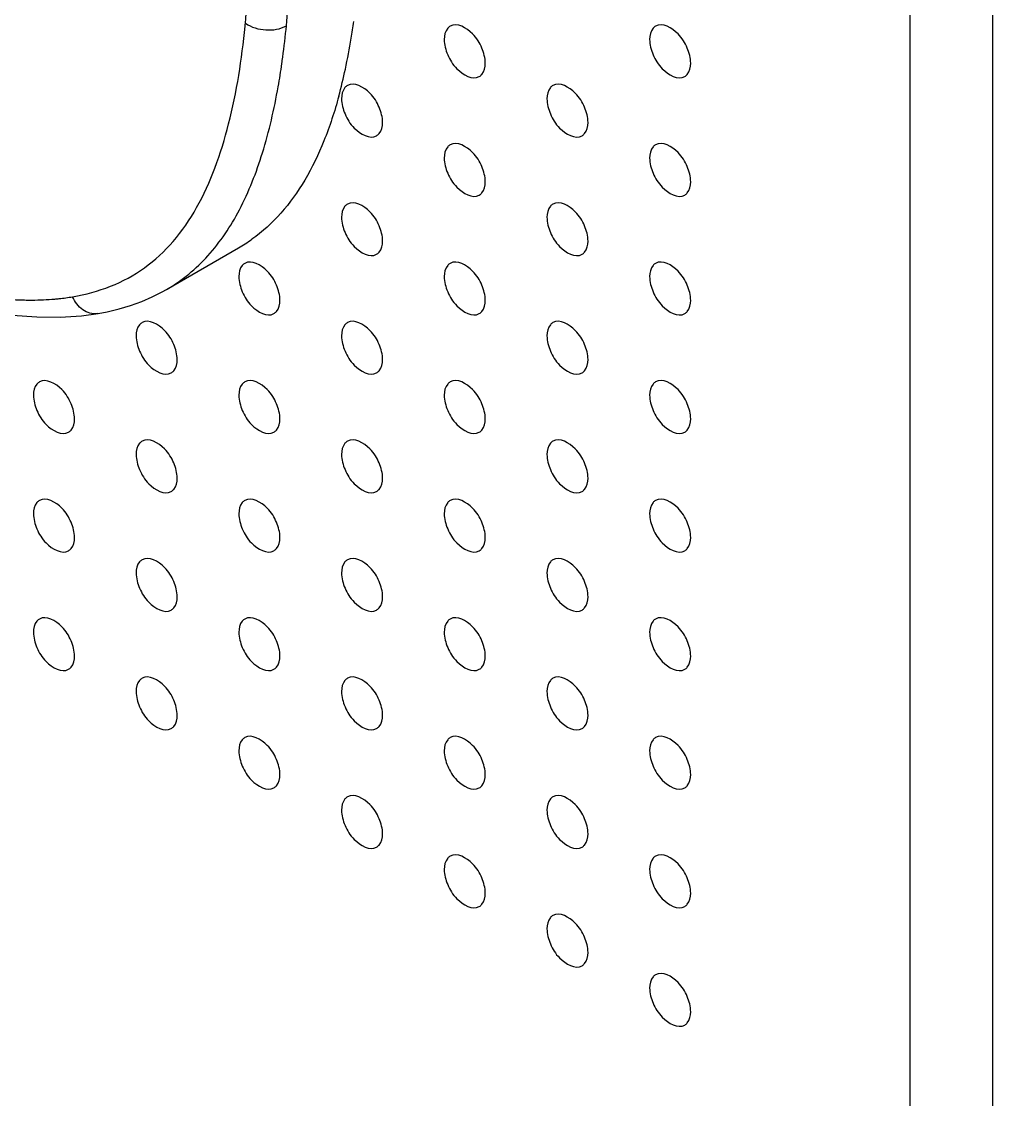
# Model space of a CAD drawing. Header units: millimetres. Extents: x 0 to 1189, y 0 to 841.
# Drawn here: x 331.63 to 365.06, y 137.5 to 174.62 of the extents above; entities that cross this region are included whole.
import ezdxf

# ---------------------------------------------------------------- set-up
doc = ezdxf.new("R2010")
doc.units = ezdxf.units.MM
doc.header["$LTSCALE"] = 65.395
doc.layers.get('0').update_dxf_attribs({"linetype": 'CONTINUOUS'})
doc.layers.add('AXIS', color=7, linetype='CONTINUOUS')

msp = doc.modelspace()

# ---------------------------------------------------------------- linework, layer by layer
at = {"color": 7, "linetype": 'Continuous'}
for p, q in [((365.057, 332.986), (365.057, 57.825)), ((362.229, 56.192), (362.229, 331.353)), ((336.622, 165.394), (339.097, 166.822)), ((332.96, 164.441), (333.694, 164.487)), ((333.694, 164.487), (334.266, 164.565)), ((334.266, 164.565), (334.266, 164.565))]:
    msp.add_line(p, q, dxfattribs=at)
at = {"color": 9, "linetype": 'Continuous'}
for p in [(336.623, 165.393), (336.623, 165.394)]:
    msp.add_line(p, (336.642, 165.405), dxfattribs=at)
at = {"color": 7, "linetype": 'Continuous'}
for points in [[(326.127, 165.765), (327.277, 165.39), (328.372, 165.076), (329.409, 164.825), (330.387, 164.637), (331.305, 164.513), (332.164, 164.448), (332.96, 164.441)], [(334.266, 164.565), (334.584, 164.625), (334.994, 164.723), (335.388, 164.841), (335.768, 164.979), (336.132, 165.137), (336.479, 165.312), (336.623, 165.393)]]:
    msp.add_lwpolyline(points, dxfattribs=at)
at = {"color": 9, "linetype": 'Continuous'}
for centre, radius, start, end in [((307.634, 177.656), 31.857, 354.2356, 354.4212), ((311.591, 177.303), 29.297, 352.3248, 354.4605), ((313.637, 177.032), 27.233, 351.8505, 352.3138), ((316.159, 176.658), 24.684, 350.0082, 351.8811), ((334.161, 165.185), 0.629, 277.3279, 279.6597)]:
    msp.add_arc(centre, radius, start, end, dxfattribs=at)
at = {"color": 7, "linetype": 'Continuous'}
for centre, radius, start, end in [((317.793, 178.217), 25.534, 350.5872, 351.8974), ((320.877, 177.701), 22.407, 347.8459, 350.5982), ((324.715, 176.89), 18.484, 344.8128, 347.7998), ((336.224, 171.799), 5.746, 299.9993, 305.5036)]:
    msp.add_arc(centre, radius, start, end, dxfattribs=at)
at = {"color": 9, "linetype": 'Continuous'}
for points, knots in [([(339.34, 174.559), (339.428, 175.465), (339.529, 177.323), (339.476, 181.191), (339.146, 184.144), (338.756, 186.115)], [0, 0, 0, 0, 0.235393, 0.480481, 1, 1, 1, 1]), ([(340.751, 174.475), (340.831, 175.294), (340.929, 176.974), (340.921, 180.435), (340.687, 183.071), (340.413, 184.828)], [0, 0, 0, 0, 0.237858, 0.485932, 1, 1, 1, 1]), ([(333.392, 165.142), (333.837, 165.218), (334.708, 165.45), (335.899, 166.096), (336.906, 167.033), (337.71, 168.216), (338.331, 169.591), (338.962, 171.669), (339.216, 173.325), (339.33, 174.456)], [0, 0, 0, 0, 0.113375, 0.224341, 0.337086, 0.455424, 0.58121, 0.714513, 1, 1, 1, 1]), ([(339.34, 174.559), (339.542, 174.417), (340.033, 174.276), (340.542, 174.355), (340.75, 174.475)], [0, 0, 0, 0, 0.506803, 1, 1, 1, 1]), ([(336.642, 165.405), (336.903, 165.557), (337.405, 165.905), (338.307, 166.771), (339.229, 168.163), (340.002, 170.153), (340.332, 171.606), (340.468, 172.375)], [0, 0, 0, 0, 0.110744, 0.222283, 0.456208, 0.714349, 1, 1, 1, 1]), ([(330.932, 165.076), (330.999, 165.07), (331.264, 165.049), (331.53, 165.036), (331.729, 165.031)], [0, 0, 0, 0, 0.252421, 1, 1, 1, 1]), ([(331.729, 165.031), (331.817, 165.029), (332.167, 165.026), (332.517, 165.04), (332.777, 165.063)], [0, 0, 0, 0, 0.253495, 1, 1, 1, 1]), ([(332.777, 165.063), (332.829, 165.068), (333.034, 165.088), (333.239, 165.116), (333.392, 165.142)], [0, 0, 0, 0, 0.25197, 1, 1, 1, 1]), ([(334.241, 164.561), (334.157, 164.55), (333.975, 164.564), (333.642, 164.728), (333.465, 164.969), (333.392, 165.142)], [0, 0, 0, 0, 0.232936, 0.48422, 1, 1, 1, 1])]:
    msp.add_open_spline(points, degree=3, knots=knots, dxfattribs=at)
at = {"color": 7, "linetype": 'Continuous'}
msp.add_open_spline([(342.554, 172.048), (342.411, 171.526), (342.088, 170.532), (341.434, 169.166), (340.609, 168.004), (339.926, 167.381), (339.561, 167.121)], degree=3, knots=[0, 0, 0, 0, 0.276397, 0.53226, 0.771076, 1, 1, 1, 1], dxfattribs=at)
at = {"layer": 'AXIS', "color": 7, "linetype": 'Continuous'}
for points, knots in [([(346.391, 174.458), (346.358, 174.439), (346.223, 174.326), (346.184, 174.135), (346.184, 174.001)], [0, 0, 0, 0, 0.220867, 1, 1, 1, 1]), ([(347.599, 173.184), (347.599, 173.363), (347.492, 173.738), (347.18, 174.264), (346.626, 174.595), (346.391, 174.458)], [0, 0, 0, 0, 0.277753, 0.577543, 1, 1, 1, 1]), ([(353.462, 174.458), (353.429, 174.439), (353.294, 174.326), (353.255, 174.135), (353.255, 174.001)], [0, 0, 0, 0, 0.220867, 1, 1, 1, 1]), ([(354.67, 173.184), (354.67, 173.363), (354.563, 173.738), (354.251, 174.264), (353.697, 174.595), (353.462, 174.458)], [0, 0, 0, 0, 0.277753, 0.577543, 1, 1, 1, 1]), ([(346.184, 174.001), (346.184, 173.822), (346.291, 173.447), (346.603, 172.921), (347.157, 172.59), (347.392, 172.727)], [0, 0, 0, 0, 0.277753, 0.577543, 1, 1, 1, 1]), ([(353.255, 174.001), (353.255, 173.822), (353.362, 173.447), (353.674, 172.921), (354.228, 172.59), (354.463, 172.727)], [0, 0, 0, 0, 0.277753, 0.577543, 1, 1, 1, 1]), ([(347.392, 172.727), (347.425, 172.746), (347.56, 172.859), (347.599, 173.05), (347.599, 173.184)], [0, 0, 0, 0, 0.220867, 1, 1, 1, 1]), ([(354.463, 172.727), (354.496, 172.746), (354.631, 172.86), (354.67, 173.05), (354.67, 173.184)], [0, 0, 0, 0, 0.220867, 1, 1, 1, 1]), ([(342.855, 172.417), (342.822, 172.398), (342.688, 172.284), (342.649, 172.094), (342.649, 171.959)], [0, 0, 0, 0, 0.220867, 1, 1, 1, 1]), ([(344.063, 171.143), (344.063, 171.322), (343.957, 171.697), (343.644, 172.223), (343.09, 172.553), (342.855, 172.417)], [0, 0, 0, 0, 0.277753, 0.577543, 1, 1, 1, 1]), ([(349.926, 172.417), (349.893, 172.398), (349.759, 172.284), (349.72, 172.094), (349.72, 171.96)], [0, 0, 0, 0, 0.220867, 1, 1, 1, 1]), ([(351.134, 171.143), (351.134, 171.322), (351.028, 171.697), (350.715, 172.223), (350.161, 172.554), (349.926, 172.417)], [0, 0, 0, 0, 0.277753, 0.577543, 1, 1, 1, 1]), ([(342.649, 171.959), (342.649, 171.781), (342.755, 171.406), (343.068, 170.88), (343.622, 170.549), (343.857, 170.686)], [0, 0, 0, 0, 0.277753, 0.577543, 1, 1, 1, 1]), ([(349.72, 171.96), (349.72, 171.781), (349.826, 171.406), (350.139, 170.88), (350.693, 170.549), (350.928, 170.686)], [0, 0, 0, 0, 0.277753, 0.577543, 1, 1, 1, 1]), ([(343.857, 170.686), (343.89, 170.705), (344.024, 170.818), (344.063, 171.009), (344.063, 171.143)], [0, 0, 0, 0, 0.220867, 1, 1, 1, 1]), ([(350.928, 170.686), (350.961, 170.705), (351.095, 170.818), (351.134, 171.009), (351.134, 171.143)], [0, 0, 0, 0, 0.220867, 1, 1, 1, 1]), ([(346.391, 170.376), (346.358, 170.357), (346.223, 170.243), (346.184, 170.052), (346.184, 169.918)], [0, 0, 0, 0, 0.220867, 1, 1, 1, 1]), ([(347.599, 169.102), (347.599, 169.281), (347.492, 169.655), (347.18, 170.182), (346.626, 170.512), (346.391, 170.376)], [0, 0, 0, 0, 0.277753, 0.577543, 1, 1, 1, 1]), ([(353.462, 170.376), (353.429, 170.357), (353.294, 170.243), (353.255, 170.052), (353.255, 169.918)], [0, 0, 0, 0, 0.220867, 1, 1, 1, 1]), ([(354.67, 169.102), (354.67, 169.281), (354.563, 169.655), (354.251, 170.182), (353.697, 170.512), (353.462, 170.376)], [0, 0, 0, 0, 0.277753, 0.577543, 1, 1, 1, 1]), ([(346.184, 169.918), (346.184, 169.739), (346.291, 169.365), (346.603, 168.838), (347.157, 168.508), (347.392, 168.644)], [0, 0, 0, 0, 0.277753, 0.577543, 1, 1, 1, 1]), ([(353.255, 169.918), (353.255, 169.74), (353.362, 169.365), (353.674, 168.838), (354.228, 168.508), (354.463, 168.644)], [0, 0, 0, 0, 0.277753, 0.577543, 1, 1, 1, 1]), ([(347.392, 168.644), (347.425, 168.663), (347.56, 168.777), (347.599, 168.968), (347.599, 169.102)], [0, 0, 0, 0, 0.220867, 1, 1, 1, 1]), ([(354.463, 168.644), (354.496, 168.664), (354.631, 168.777), (354.67, 168.968), (354.67, 169.102)], [0, 0, 0, 0, 0.220867, 1, 1, 1, 1]), ([(342.855, 168.334), (342.822, 168.315), (342.688, 168.202), (342.649, 168.011), (342.649, 167.877)], [0, 0, 0, 0, 0.220867, 1, 1, 1, 1]), ([(344.063, 167.06), (344.063, 167.239), (343.957, 167.614), (343.644, 168.14), (343.09, 168.471), (342.855, 168.334)], [0, 0, 0, 0, 0.277753, 0.577543, 1, 1, 1, 1]), ([(349.926, 168.334), (349.893, 168.315), (349.759, 168.202), (349.72, 168.011), (349.72, 167.877)], [0, 0, 0, 0, 0.220867, 1, 1, 1, 1]), ([(351.134, 167.061), (351.134, 167.239), (351.028, 167.614), (350.715, 168.14), (350.161, 168.471), (349.926, 168.334)], [0, 0, 0, 0, 0.277753, 0.577543, 1, 1, 1, 1]), ([(342.649, 167.877), (342.649, 167.698), (342.755, 167.323), (343.068, 166.797), (343.622, 166.466), (343.857, 166.603)], [0, 0, 0, 0, 0.277753, 0.577543, 1, 1, 1, 1]), ([(349.72, 167.877), (349.72, 167.698), (349.826, 167.323), (350.139, 166.797), (350.693, 166.467), (350.928, 166.603)], [0, 0, 0, 0, 0.277753, 0.577543, 1, 1, 1, 1]), ([(343.857, 166.603), (343.89, 166.622), (344.024, 166.736), (344.063, 166.926), (344.063, 167.06)], [0, 0, 0, 0, 0.220867, 1, 1, 1, 1]), ([(350.928, 166.603), (350.961, 166.622), (351.095, 166.736), (351.134, 166.926), (351.134, 167.061)], [0, 0, 0, 0, 0.220867, 1, 1, 1, 1]), ([(339.32, 166.293), (339.287, 166.274), (339.152, 166.16), (339.113, 165.97), (339.113, 165.836)], [0, 0, 0, 0, 0.220867, 1, 1, 1, 1]), ([(340.528, 165.019), (340.528, 165.198), (340.421, 165.573), (340.109, 166.099), (339.555, 166.43), (339.32, 166.293)], [0, 0, 0, 0, 0.277753, 0.577543, 1, 1, 1, 1]), ([(346.391, 166.293), (346.358, 166.274), (346.223, 166.161), (346.184, 165.97), (346.184, 165.836)], [0, 0, 0, 0, 0.220867, 1, 1, 1, 1]), ([(347.599, 165.019), (347.599, 165.198), (347.492, 165.573), (347.18, 166.099), (346.626, 166.43), (346.391, 166.293)], [0, 0, 0, 0, 0.277753, 0.577543, 1, 1, 1, 1]), ([(353.462, 166.293), (353.429, 166.274), (353.294, 166.161), (353.255, 165.97), (353.255, 165.836)], [0, 0, 0, 0, 0.220867, 1, 1, 1, 1]), ([(354.67, 165.019), (354.67, 165.198), (354.563, 165.573), (354.251, 166.099), (353.697, 166.43), (353.462, 166.293)], [0, 0, 0, 0, 0.277753, 0.577543, 1, 1, 1, 1]), ([(339.113, 165.836), (339.113, 165.657), (339.22, 165.282), (339.532, 164.756), (340.086, 164.425), (340.321, 164.562)], [0, 0, 0, 0, 0.277753, 0.577543, 1, 1, 1, 1]), ([(346.184, 165.836), (346.184, 165.657), (346.291, 165.282), (346.603, 164.756), (347.157, 164.425), (347.392, 164.562)], [0, 0, 0, 0, 0.277753, 0.577543, 1, 1, 1, 1]), ([(353.255, 165.836), (353.255, 165.657), (353.362, 165.282), (353.674, 164.756), (354.228, 164.425), (354.463, 164.562)], [0, 0, 0, 0, 0.277753, 0.577543, 1, 1, 1, 1]), ([(340.321, 164.562), (340.354, 164.581), (340.488, 164.694), (340.528, 164.885), (340.528, 165.019)], [0, 0, 0, 0, 0.220867, 1, 1, 1, 1]), ([(347.392, 164.562), (347.425, 164.581), (347.56, 164.694), (347.599, 164.885), (347.599, 165.019)], [0, 0, 0, 0, 0.220867, 1, 1, 1, 1]), ([(354.463, 164.562), (354.496, 164.581), (354.631, 164.695), (354.67, 164.885), (354.67, 165.019)], [0, 0, 0, 0, 0.220867, 1, 1, 1, 1]), ([(335.784, 164.252), (335.751, 164.233), (335.617, 164.119), (335.578, 163.929), (335.578, 163.794)], [0, 0, 0, 0, 0.220867, 1, 1, 1, 1]), ([(336.992, 162.978), (336.992, 163.157), (336.886, 163.531), (336.573, 164.058), (336.019, 164.388), (335.784, 164.252)], [0, 0, 0, 0, 0.277753, 0.577543, 1, 1, 1, 1]), ([(342.855, 164.252), (342.822, 164.233), (342.688, 164.119), (342.649, 163.929), (342.649, 163.794)], [0, 0, 0, 0, 0.220867, 1, 1, 1, 1]), ([(344.063, 162.978), (344.063, 163.157), (343.957, 163.532), (343.644, 164.058), (343.09, 164.388), (342.855, 164.252)], [0, 0, 0, 0, 0.277753, 0.577543, 1, 1, 1, 1]), ([(349.926, 164.252), (349.893, 164.233), (349.759, 164.119), (349.72, 163.929), (349.72, 163.795)], [0, 0, 0, 0, 0.220867, 1, 1, 1, 1]), ([(351.134, 162.978), (351.134, 163.157), (351.028, 163.532), (350.715, 164.058), (350.161, 164.389), (349.926, 164.252)], [0, 0, 0, 0, 0.277753, 0.577543, 1, 1, 1, 1]), ([(335.578, 163.794), (335.578, 163.616), (335.684, 163.241), (335.997, 162.714), (336.55, 162.384), (336.786, 162.521)], [0, 0, 0, 0, 0.277753, 0.577543, 1, 1, 1, 1]), ([(342.649, 163.794), (342.649, 163.616), (342.755, 163.241), (343.068, 162.715), (343.622, 162.384), (343.857, 162.521)], [0, 0, 0, 0, 0.277753, 0.577543, 1, 1, 1, 1]), ([(349.72, 163.795), (349.72, 163.616), (349.826, 163.241), (350.139, 162.715), (350.693, 162.384), (350.928, 162.521)], [0, 0, 0, 0, 0.277753, 0.577543, 1, 1, 1, 1]), ([(336.786, 162.521), (336.818, 162.54), (336.953, 162.653), (336.992, 162.844), (336.992, 162.978)], [0, 0, 0, 0, 0.220867, 1, 1, 1, 1]), ([(343.857, 162.521), (343.89, 162.54), (344.024, 162.653), (344.063, 162.844), (344.063, 162.978)], [0, 0, 0, 0, 0.220867, 1, 1, 1, 1]), ([(350.928, 162.521), (350.961, 162.54), (351.095, 162.653), (351.134, 162.844), (351.134, 162.978)], [0, 0, 0, 0, 0.220867, 1, 1, 1, 1]), ([(332.249, 162.21), (332.216, 162.191), (332.081, 162.078), (332.042, 161.887), (332.042, 161.753)], [0, 0, 0, 0, 0.220867, 1, 1, 1, 1]), ([(333.456, 160.937), (333.456, 161.115), (333.35, 161.49), (333.038, 162.017), (332.484, 162.347), (332.249, 162.21)], [0, 0, 0, 0, 0.277753, 0.577543, 1, 1, 1, 1]), ([(339.32, 162.211), (339.287, 162.191), (339.152, 162.078), (339.113, 161.887), (339.113, 161.753)], [0, 0, 0, 0, 0.220867, 1, 1, 1, 1]), ([(340.528, 160.937), (340.528, 161.115), (340.421, 161.49), (340.109, 162.017), (339.555, 162.347), (339.32, 162.211)], [0, 0, 0, 0, 0.277753, 0.577543, 1, 1, 1, 1]), ([(346.391, 162.211), (346.358, 162.192), (346.223, 162.078), (346.184, 161.887), (346.184, 161.753)], [0, 0, 0, 0, 0.220867, 1, 1, 1, 1]), ([(347.599, 160.937), (347.599, 161.116), (347.492, 161.49), (347.18, 162.017), (346.626, 162.347), (346.391, 162.211)], [0, 0, 0, 0, 0.277753, 0.577543, 1, 1, 1, 1]), ([(353.462, 162.211), (353.429, 162.192), (353.294, 162.078), (353.255, 161.887), (353.255, 161.753)], [0, 0, 0, 0, 0.220867, 1, 1, 1, 1]), ([(354.67, 160.937), (354.67, 161.116), (354.563, 161.49), (354.251, 162.017), (353.697, 162.347), (353.462, 162.211)], [0, 0, 0, 0, 0.277753, 0.577543, 1, 1, 1, 1]), ([(332.042, 161.753), (332.042, 161.574), (332.148, 161.2), (332.461, 160.673), (333.015, 160.343), (333.25, 160.479)], [0, 0, 0, 0, 0.277753, 0.577543, 1, 1, 1, 1]), ([(339.113, 161.753), (339.113, 161.574), (339.22, 161.2), (339.532, 160.673), (340.086, 160.343), (340.321, 160.479)], [0, 0, 0, 0, 0.277753, 0.577543, 1, 1, 1, 1]), ([(346.184, 161.753), (346.184, 161.574), (346.291, 161.2), (346.603, 160.673), (347.157, 160.343), (347.392, 160.479)], [0, 0, 0, 0, 0.277753, 0.577543, 1, 1, 1, 1]), ([(353.255, 161.753), (353.255, 161.575), (353.362, 161.2), (353.674, 160.673), (354.228, 160.343), (354.463, 160.479)], [0, 0, 0, 0, 0.277753, 0.577543, 1, 1, 1, 1]), ([(333.25, 160.479), (333.283, 160.498), (333.417, 160.612), (333.456, 160.803), (333.456, 160.937)], [0, 0, 0, 0, 0.220867, 1, 1, 1, 1]), ([(340.321, 160.479), (340.354, 160.498), (340.488, 160.612), (340.528, 160.803), (340.528, 160.937)], [0, 0, 0, 0, 0.220867, 1, 1, 1, 1]), ([(347.392, 160.479), (347.425, 160.498), (347.56, 160.612), (347.599, 160.803), (347.599, 160.937)], [0, 0, 0, 0, 0.220867, 1, 1, 1, 1]), ([(354.463, 160.479), (354.496, 160.499), (354.631, 160.612), (354.67, 160.803), (354.67, 160.937)], [0, 0, 0, 0, 0.220867, 1, 1, 1, 1]), ([(335.784, 160.169), (335.751, 160.15), (335.617, 160.037), (335.578, 159.846), (335.578, 159.712)], [0, 0, 0, 0, 0.220867, 1, 1, 1, 1]), ([(336.992, 158.895), (336.992, 159.074), (336.886, 159.449), (336.573, 159.975), (336.019, 160.306), (335.784, 160.169)], [0, 0, 0, 0, 0.277753, 0.577543, 1, 1, 1, 1]), ([(342.855, 160.169), (342.822, 160.15), (342.688, 160.037), (342.649, 159.846), (342.649, 159.712)], [0, 0, 0, 0, 0.220867, 1, 1, 1, 1]), ([(344.063, 158.895), (344.063, 159.074), (343.957, 159.449), (343.644, 159.975), (343.09, 160.306), (342.855, 160.169)], [0, 0, 0, 0, 0.277753, 0.577543, 1, 1, 1, 1]), ([(349.926, 160.169), (349.893, 160.15), (349.759, 160.037), (349.72, 159.846), (349.72, 159.712)], [0, 0, 0, 0, 0.220867, 1, 1, 1, 1]), ([(351.134, 158.896), (351.134, 159.074), (351.028, 159.449), (350.715, 159.975), (350.161, 160.306), (349.926, 160.169)], [0, 0, 0, 0, 0.277753, 0.577543, 1, 1, 1, 1]), ([(335.578, 159.712), (335.578, 159.533), (335.684, 159.158), (335.997, 158.632), (336.55, 158.301), (336.786, 158.438)], [0, 0, 0, 0, 0.277753, 0.577543, 1, 1, 1, 1]), ([(342.649, 159.712), (342.649, 159.533), (342.755, 159.158), (343.068, 158.632), (343.622, 158.301), (343.857, 158.438)], [0, 0, 0, 0, 0.277753, 0.577543, 1, 1, 1, 1]), ([(349.72, 159.712), (349.72, 159.533), (349.826, 159.158), (350.139, 158.632), (350.693, 158.302), (350.928, 158.438)], [0, 0, 0, 0, 0.277753, 0.577543, 1, 1, 1, 1]), ([(336.786, 158.438), (336.818, 158.457), (336.953, 158.571), (336.992, 158.761), (336.992, 158.895)], [0, 0, 0, 0, 0.220867, 1, 1, 1, 1]), ([(343.857, 158.438), (343.89, 158.457), (344.024, 158.571), (344.063, 158.761), (344.063, 158.895)], [0, 0, 0, 0, 0.220867, 1, 1, 1, 1]), ([(350.928, 158.438), (350.961, 158.457), (351.095, 158.571), (351.134, 158.761), (351.134, 158.896)], [0, 0, 0, 0, 0.220867, 1, 1, 1, 1]), ([(332.249, 158.128), (332.216, 158.109), (332.081, 157.995), (332.042, 157.805), (332.042, 157.671)], [0, 0, 0, 0, 0.220867, 1, 1, 1, 1]), ([(333.456, 156.854), (333.456, 157.033), (333.35, 157.408), (333.038, 157.934), (332.484, 158.265), (332.249, 158.128)], [0, 0, 0, 0, 0.277753, 0.577543, 1, 1, 1, 1]), ([(339.32, 158.128), (339.287, 158.109), (339.152, 157.995), (339.113, 157.805), (339.113, 157.671)], [0, 0, 0, 0, 0.220867, 1, 1, 1, 1]), ([(340.528, 156.854), (340.528, 157.033), (340.421, 157.408), (340.109, 157.934), (339.555, 158.265), (339.32, 158.128)], [0, 0, 0, 0, 0.277753, 0.577543, 1, 1, 1, 1]), ([(346.391, 158.128), (346.358, 158.109), (346.223, 157.996), (346.184, 157.805), (346.184, 157.671)], [0, 0, 0, 0, 0.220867, 1, 1, 1, 1]), ([(347.599, 156.854), (347.599, 157.033), (347.492, 157.408), (347.18, 157.934), (346.626, 158.265), (346.391, 158.128)], [0, 0, 0, 0, 0.277753, 0.577543, 1, 1, 1, 1]), ([(353.462, 158.128), (353.429, 158.109), (353.294, 157.996), (353.255, 157.805), (353.255, 157.671)], [0, 0, 0, 0, 0.220867, 1, 1, 1, 1]), ([(354.67, 156.854), (354.67, 157.033), (354.563, 157.408), (354.251, 157.934), (353.697, 158.265), (353.462, 158.128)], [0, 0, 0, 0, 0.277753, 0.577543, 1, 1, 1, 1]), ([(332.042, 157.671), (332.042, 157.492), (332.148, 157.117), (332.461, 156.591), (333.015, 156.26), (333.25, 156.397)], [0, 0, 0, 0, 0.277753, 0.577543, 1, 1, 1, 1]), ([(339.113, 157.671), (339.113, 157.492), (339.22, 157.117), (339.532, 156.591), (340.086, 156.26), (340.321, 156.397)], [0, 0, 0, 0, 0.277753, 0.577543, 1, 1, 1, 1]), ([(346.184, 157.671), (346.184, 157.492), (346.291, 157.117), (346.603, 156.591), (347.157, 156.26), (347.392, 156.397)], [0, 0, 0, 0, 0.277753, 0.577543, 1, 1, 1, 1]), ([(353.255, 157.671), (353.255, 157.492), (353.362, 157.117), (353.674, 156.591), (354.228, 156.26), (354.463, 156.397)], [0, 0, 0, 0, 0.277753, 0.577543, 1, 1, 1, 1]), ([(333.25, 156.397), (333.283, 156.416), (333.417, 156.529), (333.456, 156.72), (333.456, 156.854)], [0, 0, 0, 0, 0.220867, 1, 1, 1, 1]), ([(340.321, 156.397), (340.354, 156.416), (340.488, 156.529), (340.528, 156.72), (340.528, 156.854)], [0, 0, 0, 0, 0.220867, 1, 1, 1, 1]), ([(347.392, 156.397), (347.425, 156.416), (347.56, 156.529), (347.599, 156.72), (347.599, 156.854)], [0, 0, 0, 0, 0.220867, 1, 1, 1, 1]), ([(354.463, 156.397), (354.496, 156.416), (354.631, 156.53), (354.67, 156.72), (354.67, 156.854)], [0, 0, 0, 0, 0.220867, 1, 1, 1, 1]), ([(335.784, 156.087), (335.751, 156.068), (335.617, 155.954), (335.578, 155.764), (335.578, 155.629)], [0, 0, 0, 0, 0.220867, 1, 1, 1, 1]), ([(336.992, 154.813), (336.992, 154.992), (336.886, 155.366), (336.573, 155.893), (336.019, 156.223), (335.784, 156.087)], [0, 0, 0, 0, 0.277753, 0.577543, 1, 1, 1, 1]), ([(342.855, 156.087), (342.822, 156.068), (342.688, 155.954), (342.649, 155.764), (342.649, 155.629)], [0, 0, 0, 0, 0.220867, 1, 1, 1, 1]), ([(344.063, 154.813), (344.063, 154.992), (343.957, 155.367), (343.644, 155.893), (343.09, 156.223), (342.855, 156.087)], [0, 0, 0, 0, 0.277753, 0.577543, 1, 1, 1, 1]), ([(349.926, 156.087), (349.893, 156.068), (349.759, 155.954), (349.72, 155.764), (349.72, 155.63)], [0, 0, 0, 0, 0.220867, 1, 1, 1, 1]), ([(351.134, 154.813), (351.134, 154.992), (351.028, 155.367), (350.715, 155.893), (350.161, 156.224), (349.926, 156.087)], [0, 0, 0, 0, 0.277753, 0.577543, 1, 1, 1, 1]), ([(335.578, 155.629), (335.578, 155.451), (335.684, 155.076), (335.997, 154.549), (336.55, 154.219), (336.786, 154.356)], [0, 0, 0, 0, 0.277753, 0.577543, 1, 1, 1, 1]), ([(342.649, 155.629), (342.649, 155.451), (342.755, 155.076), (343.068, 154.55), (343.622, 154.219), (343.857, 154.356)], [0, 0, 0, 0, 0.277753, 0.577543, 1, 1, 1, 1]), ([(349.72, 155.63), (349.72, 155.451), (349.826, 155.076), (350.139, 154.55), (350.693, 154.219), (350.928, 154.356)], [0, 0, 0, 0, 0.277753, 0.577543, 1, 1, 1, 1]), ([(336.786, 154.356), (336.818, 154.375), (336.953, 154.488), (336.992, 154.679), (336.992, 154.813)], [0, 0, 0, 0, 0.220867, 1, 1, 1, 1]), ([(343.857, 154.356), (343.89, 154.375), (344.024, 154.488), (344.063, 154.679), (344.063, 154.813)], [0, 0, 0, 0, 0.220867, 1, 1, 1, 1]), ([(350.928, 154.356), (350.961, 154.375), (351.095, 154.488), (351.134, 154.679), (351.134, 154.813)], [0, 0, 0, 0, 0.220867, 1, 1, 1, 1]), ([(332.249, 154.045), (332.216, 154.026), (332.081, 153.913), (332.042, 153.722), (332.042, 153.588)], [0, 0, 0, 0, 0.220867, 1, 1, 1, 1]), ([(333.456, 152.772), (333.456, 152.95), (333.35, 153.325), (333.038, 153.852), (332.484, 154.182), (332.249, 154.045)], [0, 0, 0, 0, 0.277753, 0.577543, 1, 1, 1, 1]), ([(339.32, 154.046), (339.287, 154.026), (339.152, 153.913), (339.113, 153.722), (339.113, 153.588)], [0, 0, 0, 0, 0.220867, 1, 1, 1, 1]), ([(340.528, 152.772), (340.528, 152.95), (340.421, 153.325), (340.109, 153.852), (339.555, 154.182), (339.32, 154.046)], [0, 0, 0, 0, 0.277753, 0.577543, 1, 1, 1, 1]), ([(346.391, 154.046), (346.358, 154.027), (346.223, 153.913), (346.184, 153.722), (346.184, 153.588)], [0, 0, 0, 0, 0.220867, 1, 1, 1, 1]), ([(347.599, 152.772), (347.599, 152.951), (347.492, 153.325), (347.18, 153.852), (346.626, 154.182), (346.391, 154.046)], [0, 0, 0, 0, 0.277753, 0.577543, 1, 1, 1, 1]), ([(353.462, 154.046), (353.429, 154.027), (353.294, 153.913), (353.255, 153.722), (353.255, 153.588)], [0, 0, 0, 0, 0.220867, 1, 1, 1, 1]), ([(354.67, 152.772), (354.67, 152.951), (354.563, 153.325), (354.251, 153.852), (353.697, 154.182), (353.462, 154.046)], [0, 0, 0, 0, 0.277753, 0.577543, 1, 1, 1, 1]), ([(332.042, 153.588), (332.042, 153.409), (332.148, 153.035), (332.461, 152.508), (333.015, 152.178), (333.25, 152.314)], [0, 0, 0, 0, 0.277753, 0.577543, 1, 1, 1, 1]), ([(339.113, 153.588), (339.113, 153.409), (339.22, 153.035), (339.532, 152.508), (340.086, 152.178), (340.321, 152.314)], [0, 0, 0, 0, 0.277753, 0.577543, 1, 1, 1, 1]), ([(346.184, 153.588), (346.184, 153.409), (346.291, 153.035), (346.603, 152.508), (347.157, 152.178), (347.392, 152.314)], [0, 0, 0, 0, 0.277753, 0.577543, 1, 1, 1, 1]), ([(353.255, 153.588), (353.255, 153.41), (353.362, 153.035), (353.674, 152.508), (354.228, 152.178), (354.463, 152.314)], [0, 0, 0, 0, 0.277753, 0.577543, 1, 1, 1, 1]), ([(333.25, 152.314), (333.283, 152.333), (333.417, 152.447), (333.456, 152.638), (333.456, 152.772)], [0, 0, 0, 0, 0.220867, 1, 1, 1, 1]), ([(340.321, 152.314), (340.354, 152.333), (340.488, 152.447), (340.528, 152.638), (340.528, 152.772)], [0, 0, 0, 0, 0.220867, 1, 1, 1, 1]), ([(347.392, 152.314), (347.425, 152.333), (347.56, 152.447), (347.599, 152.638), (347.599, 152.772)], [0, 0, 0, 0, 0.220867, 1, 1, 1, 1]), ([(354.463, 152.314), (354.496, 152.334), (354.631, 152.447), (354.67, 152.638), (354.67, 152.772)], [0, 0, 0, 0, 0.220867, 1, 1, 1, 1]), ([(335.784, 152.004), (335.751, 151.985), (335.617, 151.872), (335.578, 151.681), (335.578, 151.547)], [0, 0, 0, 0, 0.220867, 1, 1, 1, 1]), ([(336.992, 150.73), (336.992, 150.909), (336.886, 151.284), (336.573, 151.81), (336.019, 152.141), (335.784, 152.004)], [0, 0, 0, 0, 0.277753, 0.577543, 1, 1, 1, 1]), ([(342.855, 152.004), (342.822, 151.985), (342.688, 151.872), (342.649, 151.681), (342.649, 151.547)], [0, 0, 0, 0, 0.220867, 1, 1, 1, 1]), ([(344.063, 150.73), (344.063, 150.909), (343.957, 151.284), (343.644, 151.81), (343.09, 152.141), (342.855, 152.004)], [0, 0, 0, 0, 0.277753, 0.577543, 1, 1, 1, 1]), ([(349.926, 152.004), (349.893, 151.985), (349.759, 151.872), (349.72, 151.681), (349.72, 151.547)], [0, 0, 0, 0, 0.220867, 1, 1, 1, 1]), ([(351.134, 150.731), (351.134, 150.909), (351.028, 151.284), (350.715, 151.81), (350.161, 152.141), (349.926, 152.004)], [0, 0, 0, 0, 0.277753, 0.577543, 1, 1, 1, 1]), ([(335.578, 151.547), (335.578, 151.368), (335.684, 150.993), (335.997, 150.467), (336.55, 150.136), (336.786, 150.273)], [0, 0, 0, 0, 0.277753, 0.577543, 1, 1, 1, 1]), ([(342.649, 151.547), (342.649, 151.368), (342.755, 150.993), (343.068, 150.467), (343.622, 150.136), (343.857, 150.273)], [0, 0, 0, 0, 0.277753, 0.577543, 1, 1, 1, 1]), ([(349.72, 151.547), (349.72, 151.368), (349.826, 150.993), (350.139, 150.467), (350.693, 150.137), (350.928, 150.273)], [0, 0, 0, 0, 0.277753, 0.577543, 1, 1, 1, 1]), ([(336.786, 150.273), (336.818, 150.292), (336.953, 150.406), (336.992, 150.596), (336.992, 150.73)], [0, 0, 0, 0, 0.220867, 1, 1, 1, 1]), ([(343.857, 150.273), (343.89, 150.292), (344.024, 150.406), (344.063, 150.596), (344.063, 150.73)], [0, 0, 0, 0, 0.220867, 1, 1, 1, 1]), ([(350.928, 150.273), (350.961, 150.292), (351.095, 150.406), (351.134, 150.596), (351.134, 150.731)], [0, 0, 0, 0, 0.220867, 1, 1, 1, 1]), ([(339.32, 149.963), (339.287, 149.944), (339.152, 149.83), (339.113, 149.64), (339.113, 149.506)], [0, 0, 0, 0, 0.220867, 1, 1, 1, 1]), ([(340.528, 148.689), (340.528, 148.868), (340.421, 149.243), (340.109, 149.769), (339.555, 150.1), (339.32, 149.963)], [0, 0, 0, 0, 0.277753, 0.577543, 1, 1, 1, 1]), ([(346.391, 149.963), (346.358, 149.944), (346.223, 149.831), (346.184, 149.64), (346.184, 149.506)], [0, 0, 0, 0, 0.220867, 1, 1, 1, 1]), ([(347.599, 148.689), (347.599, 148.868), (347.492, 149.243), (347.18, 149.769), (346.626, 150.1), (346.391, 149.963)], [0, 0, 0, 0, 0.277753, 0.577543, 1, 1, 1, 1]), ([(353.462, 149.963), (353.429, 149.944), (353.294, 149.831), (353.255, 149.64), (353.255, 149.506)], [0, 0, 0, 0, 0.220867, 1, 1, 1, 1]), ([(354.67, 148.689), (354.67, 148.868), (354.563, 149.243), (354.251, 149.769), (353.697, 150.1), (353.462, 149.963)], [0, 0, 0, 0, 0.277753, 0.577543, 1, 1, 1, 1]), ([(339.113, 149.506), (339.113, 149.327), (339.22, 148.952), (339.532, 148.426), (340.086, 148.095), (340.321, 148.232)], [0, 0, 0, 0, 0.277753, 0.577543, 1, 1, 1, 1]), ([(346.184, 149.506), (346.184, 149.327), (346.291, 148.952), (346.603, 148.426), (347.157, 148.095), (347.392, 148.232)], [0, 0, 0, 0, 0.277753, 0.577543, 1, 1, 1, 1]), ([(353.255, 149.506), (353.255, 149.327), (353.362, 148.952), (353.674, 148.426), (354.228, 148.095), (354.463, 148.232)], [0, 0, 0, 0, 0.277753, 0.577543, 1, 1, 1, 1]), ([(340.321, 148.232), (340.354, 148.251), (340.488, 148.364), (340.528, 148.555), (340.528, 148.689)], [0, 0, 0, 0, 0.220867, 1, 1, 1, 1]), ([(347.392, 148.232), (347.425, 148.251), (347.56, 148.364), (347.599, 148.555), (347.599, 148.689)], [0, 0, 0, 0, 0.220867, 1, 1, 1, 1]), ([(354.463, 148.232), (354.496, 148.251), (354.631, 148.365), (354.67, 148.555), (354.67, 148.689)], [0, 0, 0, 0, 0.220867, 1, 1, 1, 1]), ([(342.855, 147.922), (342.822, 147.903), (342.688, 147.789), (342.649, 147.599), (342.649, 147.464)], [0, 0, 0, 0, 0.220867, 1, 1, 1, 1]), ([(344.063, 146.648), (344.063, 146.827), (343.957, 147.202), (343.644, 147.728), (343.09, 148.058), (342.855, 147.922)], [0, 0, 0, 0, 0.277753, 0.577543, 1, 1, 1, 1]), ([(349.926, 147.922), (349.893, 147.903), (349.759, 147.789), (349.72, 147.599), (349.72, 147.465)], [0, 0, 0, 0, 0.220867, 1, 1, 1, 1]), ([(351.134, 146.648), (351.134, 146.827), (351.028, 147.202), (350.715, 147.728), (350.161, 148.059), (349.926, 147.922)], [0, 0, 0, 0, 0.277753, 0.577543, 1, 1, 1, 1]), ([(342.649, 147.464), (342.649, 147.286), (342.755, 146.911), (343.068, 146.385), (343.622, 146.054), (343.857, 146.191)], [0, 0, 0, 0, 0.277753, 0.577543, 1, 1, 1, 1]), ([(349.72, 147.465), (349.72, 147.286), (349.826, 146.911), (350.139, 146.385), (350.693, 146.054), (350.928, 146.191)], [0, 0, 0, 0, 0.277753, 0.577543, 1, 1, 1, 1]), ([(343.857, 146.191), (343.89, 146.21), (344.024, 146.323), (344.063, 146.514), (344.063, 146.648)], [0, 0, 0, 0, 0.220867, 1, 1, 1, 1]), ([(350.928, 146.191), (350.961, 146.21), (351.095, 146.323), (351.134, 146.514), (351.134, 146.648)], [0, 0, 0, 0, 0.220867, 1, 1, 1, 1]), ([(346.391, 145.881), (346.358, 145.862), (346.223, 145.748), (346.184, 145.557), (346.184, 145.423)], [0, 0, 0, 0, 0.220867, 1, 1, 1, 1]), ([(347.599, 144.607), (347.599, 144.786), (347.492, 145.16), (347.18, 145.687), (346.626, 146.017), (346.391, 145.881)], [0, 0, 0, 0, 0.277753, 0.577543, 1, 1, 1, 1]), ([(353.462, 145.881), (353.429, 145.862), (353.294, 145.748), (353.255, 145.557), (353.255, 145.423)], [0, 0, 0, 0, 0.220867, 1, 1, 1, 1]), ([(354.67, 144.607), (354.67, 144.786), (354.563, 145.16), (354.251, 145.687), (353.697, 146.017), (353.462, 145.881)], [0, 0, 0, 0, 0.277753, 0.577543, 1, 1, 1, 1]), ([(346.184, 145.423), (346.184, 145.244), (346.291, 144.87), (346.603, 144.343), (347.157, 144.013), (347.392, 144.149)], [0, 0, 0, 0, 0.277753, 0.577543, 1, 1, 1, 1]), ([(353.255, 145.423), (353.255, 145.245), (353.362, 144.87), (353.674, 144.343), (354.228, 144.013), (354.463, 144.149)], [0, 0, 0, 0, 0.277753, 0.577543, 1, 1, 1, 1]), ([(347.392, 144.149), (347.425, 144.168), (347.56, 144.282), (347.599, 144.473), (347.599, 144.607)], [0, 0, 0, 0, 0.220867, 1, 1, 1, 1]), ([(354.463, 144.149), (354.496, 144.169), (354.631, 144.282), (354.67, 144.473), (354.67, 144.607)], [0, 0, 0, 0, 0.220867, 1, 1, 1, 1]), ([(349.926, 143.839), (349.893, 143.82), (349.759, 143.707), (349.72, 143.516), (349.72, 143.382)], [0, 0, 0, 0, 0.220867, 1, 1, 1, 1]), ([(351.134, 142.566), (351.134, 142.744), (351.028, 143.119), (350.715, 143.645), (350.161, 143.976), (349.926, 143.839)], [0, 0, 0, 0, 0.277753, 0.577543, 1, 1, 1, 1]), ([(349.72, 143.382), (349.72, 143.203), (349.826, 142.828), (350.139, 142.302), (350.693, 141.972), (350.928, 142.108)], [0, 0, 0, 0, 0.277753, 0.577543, 1, 1, 1, 1]), ([(350.928, 142.108), (350.961, 142.127), (351.095, 142.241), (351.134, 142.431), (351.134, 142.566)], [0, 0, 0, 0, 0.220867, 1, 1, 1, 1]), ([(353.462, 141.798), (353.429, 141.779), (353.294, 141.666), (353.255, 141.475), (353.255, 141.341)], [0, 0, 0, 0, 0.220867, 1, 1, 1, 1]), ([(354.67, 140.524), (354.67, 140.703), (354.563, 141.078), (354.251, 141.604), (353.697, 141.935), (353.462, 141.798)], [0, 0, 0, 0, 0.277753, 0.577543, 1, 1, 1, 1]), ([(353.255, 141.341), (353.255, 141.162), (353.362, 140.787), (353.674, 140.261), (354.228, 139.93), (354.463, 140.067)], [0, 0, 0, 0, 0.277753, 0.577543, 1, 1, 1, 1]), ([(354.463, 140.067), (354.496, 140.086), (354.631, 140.199), (354.67, 140.39), (354.67, 140.524)], [0, 0, 0, 0, 0.220867, 1, 1, 1, 1])]:
    msp.add_open_spline(points, degree=3, knots=knots, dxfattribs=at)

doc.saveas('drawing.dxf')
